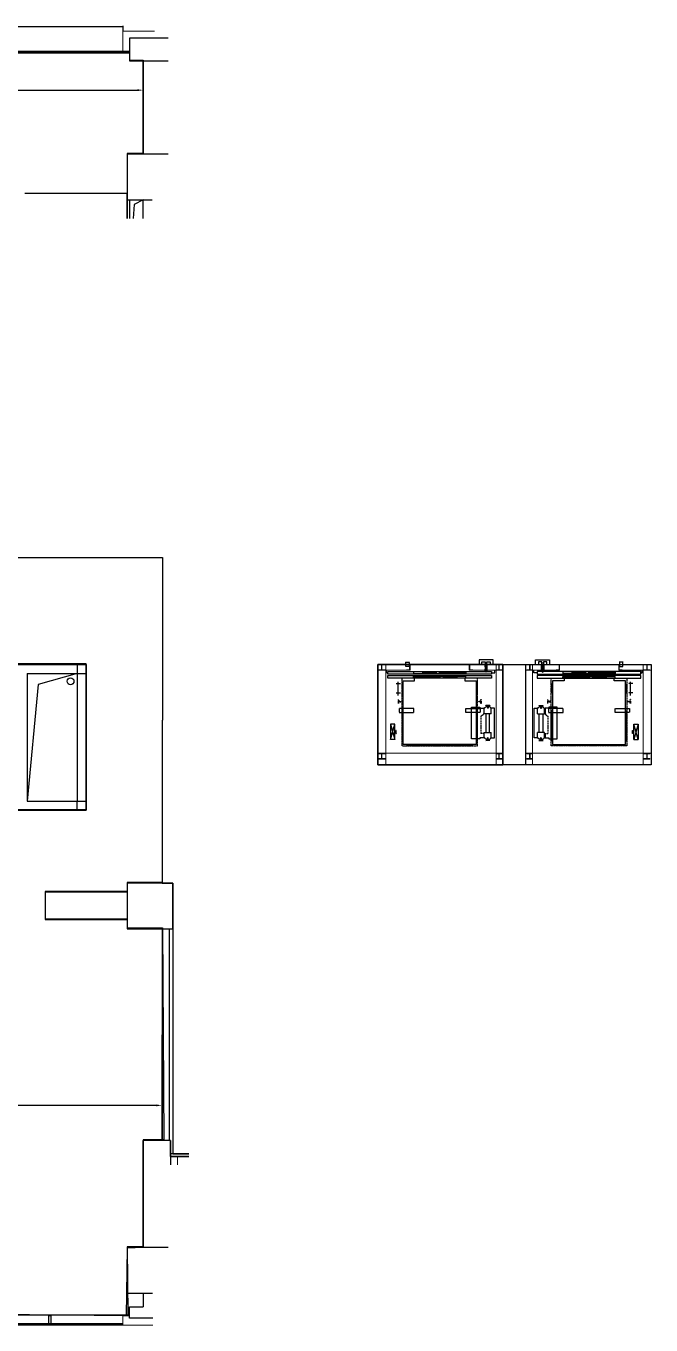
# Model space of a CAD drawing. Header units: millimetres. Extents: x 1342735 to 1378615, y 118976 to 154177.
# Drawn here: x 1364892 to 1378615, y 125660 to 154177 of the extents above; entities that cross this region are included whole.
import ezdxf

# ---------------------------------------------------------------- set-up
doc = ezdxf.new("R2010")
doc.units = ezdxf.units.MM
for name, pattern in [('CENTER2', [1.125, 0.75, -0.125, 0.125, -0.125]), ('DIVIDE', [1.25, 0.5, -0.25, 0, -0.25, 0, -0.25]), ('HIDDEN', [0.375, 0.25, -0.125]), ('PHANTOM', [2.5, 1.25, -0.25, 0.25, -0.25, 0.25, -0.25])]:
    doc.linetypes.add(name, pattern=pattern)
for name, color, linetype in [('Baca', 7, 'Continuous'), ('Divar-esas', 7, 'Continuous'), ('Divar-komek', 7, 'Continuous'), ('Lift', 7, 'Continuous'), ('livnestok', 7, 'Continuous'), ('metal', 7, 'Continuous'), ('OFFICE_BOUNDARY', 3, 'Continuous'), ('Pencere', 7, 'Continuous'), ('plita 2', 7, 'Continuous'), ('Santexnika', 7, 'Continuous'), ('sutun1', 7, 'Continuous'), ('Tavan', 7, 'Continuous')]:
    doc.layers.add(name, color=color, linetype=linetype)
doc.layers.add('Metalkonstruksiya', color=206, linetype='Continuous', lineweight=9)
doc.layers.add('obl. keramogranit', color=138, linetype='Continuous', lineweight=18, true_color=0x005252)
doc.layers.add('sahe2', color=30, linetype='Continuous', lineweight=30, true_color=0xf57a00)

msp = doc.modelspace()

# ---------------------------------------------------------------- linework, layer by layer
at = {"color": 18, "lineweight": -3, "true_color": 0x000000}
for p, q in [((1363715, 153627), (1367165, 153627)), ((1367165, 153627), (1367165, 153427)), ((1367165, 153427), (1367465, 153427)), ((1367465, 153427), (1367465, 151377)), ((1367465, 151377), (1367115, 151377)), ((1367115, 151377), (1367115, 150497)), ((1367115, 150497), (1364865, 150497)), ((1359265, 142527), (1367890, 142507)), ((1367890, 142507), (1367882, 135377)), ((1367115, 135177), (1365315, 135177)), ((1365315, 135177), (1365315, 134577)), ((1367882, 135377), (1367115, 135377)), ((1367115, 135377), (1367115, 135177)), ((1365315, 134577), (1367115, 134577)), ((1367115, 134577), (1367115, 134377)), ((1367115, 134377), (1367888, 134377)), ((1367888, 134377), (1367915, 129727)), ((1367915, 129727), (1367465, 129727)), ((1367465, 129727), (1367465, 127377)), ((1367465, 127377), (1367115, 127377)), ((1367115, 127377), (1367126, 125877)), ((1367126, 125877), (1357815, 125877))]:
    msp.add_line(p, q, dxfattribs=at)
at = {"color": 0, "lineweight": -2, "transparency": 16777216}
for p, q in [((1343990, 152768), (1367340, 152768)), ((1367465, 152828), (1367465, 152705)), ((1367876, 130624), (1367876, 130419)), ((1367751, 130482), (1343490, 130482))]:
    msp.add_line(p, q, dxfattribs=at)
at = {"lineweight": -3}
msp.add_lwpolyline([(1359315, 136977), (1366215, 136977), (1366215, 140177), (1359315, 140177)], close=True, dxfattribs=at)
at = {"color": 134, "lineweight": -3}
msp.add_lwpolyline([(1372615, 140160), (1378615, 140160), (1378615, 137960), (1372615, 137960)], close=True, dxfattribs=at)
at = {"color": 0, "transparency": 16777216}
for points in [[(1367340, 152788), (1367340, 152747), (1367465, 152768)], [(1367751, 130503), (1367751, 130461), (1367876, 130482)]]:
    msp.add_solid(points, dxfattribs=at)
at = {"layer": 'Baca', "linetype": 'ByBlock'}
for p, q in [((1367465, 150360), (1367267, 150256)), ((1367267, 150256), (1367246, 149947))]:
    msp.add_line(p, q, dxfattribs=at)
at = {"layer": 'Baca'}
msp.add_lwpolyline([(1366015, 139960), (1365160, 139724), (1364915, 137160)], dxfattribs=at)
at = {"layer": 'Divar-esas'}
for p, q in [((1364315, 140160), (1366215, 140160)), ((1366215, 140160), (1366215, 136960)), ((1364915, 139960), (1364915, 137160)), ((1364915, 139960), (1366015, 139960)), ((1366015, 139960), (1366015, 137160)), ((1364315, 136960), (1366215, 136960)), ((1364915, 137160), (1366015, 137160))]:
    msp.add_line(p, q, dxfattribs=at)
at = {"layer": 'Divar-komek'}
for p, q in [((1367015, 154160), (1363815, 154160)), ((1367015, 154177), (1367015, 154060)), ((1367890, 129710), (1367890, 134360)), ((1368040, 129710), (1368040, 134360))]:
    msp.add_line(p, q, dxfattribs=at)
at = {"layer": 'Lift'}
for p, q in [((1372808, 139978), (1372808, 140035)), ((1373226, 140208), (1373314, 140208)), ((1374976, 140012), (1374976, 140035)), ((1374977, 140189), (1375012, 140189)), ((1374995, 140160), (1374995, 140035)), ((1375014, 140012), (1375014, 140035)), ((1376216, 140012), (1376216, 140035)), ((1376253, 140189), (1376218, 140189)), ((1376236, 140160), (1376236, 140035)), ((1376254, 140012), (1376254, 140035)), ((1378004, 140208), (1377916, 140208)), ((1378423, 139978), (1378423, 140035)), ((1372835, 139978), (1372808, 139978)), ((1373599, 139996), (1373599, 139964)), ((1373599, 139983), (1373899, 139983)), ((1373599, 139980), (1373899, 139980)), ((1373599, 139978), (1373899, 139978)), ((1373599, 139896), (1373599, 139864)), ((1373599, 139883), (1373899, 139883)), ((1373599, 139880), (1373899, 139880)), ((1373599, 139878), (1373899, 139878)), ((1373899, 139996), (1373899, 139964)), ((1373899, 139896), (1373899, 139864)), ((1374051, 139996), (1374051, 139964)), ((1374351, 139983), (1374051, 139983)), ((1374051, 139980), (1374351, 139980)), ((1374351, 139978), (1374051, 139978)), ((1374051, 139896), (1374051, 139864)), ((1374351, 139883), (1374051, 139883)), ((1374051, 139880), (1374351, 139880)), ((1374351, 139878), (1374051, 139878)), ((1374351, 139996), (1374351, 139964)), ((1374351, 139896), (1374351, 139864)), ((1376879, 139996), (1376879, 139964)), ((1376879, 139983), (1377179, 139983)), ((1377179, 139980), (1376879, 139980)), ((1376879, 139978), (1377179, 139978)), ((1376879, 139896), (1376879, 139864)), ((1376879, 139883), (1377179, 139883)), ((1377179, 139880), (1376879, 139880)), ((1376879, 139878), (1377179, 139878)), ((1377179, 139996), (1377179, 139964)), ((1377179, 139896), (1377179, 139864)), ((1377331, 139996), (1377331, 139964)), ((1377631, 139983), (1377331, 139983)), ((1377631, 139980), (1377331, 139980)), ((1377631, 139978), (1377331, 139978)), ((1377331, 139896), (1377331, 139864)), ((1377631, 139883), (1377331, 139883)), ((1377631, 139880), (1377331, 139880)), ((1377631, 139878), (1377331, 139878)), ((1377631, 139996), (1377631, 139964)), ((1377631, 139896), (1377631, 139864)), ((1378395, 139978), (1378423, 139978)), ((1373175, 139725), (1373144, 139725)), ((1373175, 139541), (1373144, 139541)), ((1373155, 139725), (1373155, 139541)), ((1373160, 139725), (1373160, 139541)), ((1373165, 139725), (1373165, 139541)), ((1374775, 139725), (1374806, 139725)), ((1374775, 139541), (1374806, 139541)), ((1374786, 139725), (1374786, 139541)), ((1374791, 139725), (1374791, 139541)), ((1374796, 139725), (1374796, 139541)), ((1376455, 139725), (1376424, 139725)), ((1376455, 139541), (1376424, 139541)), ((1376435, 139725), (1376435, 139541)), ((1376440, 139725), (1376440, 139541)), ((1376445, 139725), (1376445, 139541)), ((1378055, 139725), (1378086, 139725)), ((1378055, 139541), (1378086, 139541)), ((1378066, 139725), (1378066, 139541)), ((1378071, 139725), (1378071, 139541)), ((1378076, 139725), (1378076, 139541)), ((1373175, 139145), (1373144, 139145)), ((1373155, 139145), (1373155, 138485)), ((1373160, 139145), (1373160, 138485)), ((1373165, 139145), (1373165, 138485)), ((1374775, 139145), (1374806, 139145)), ((1374786, 139145), (1374786, 138485)), ((1374791, 139145), (1374791, 138485)), ((1374796, 139145), (1374796, 138485)), ((1376455, 139145), (1376424, 139145)), ((1376435, 139145), (1376435, 138485)), ((1376440, 139145), (1376440, 138485)), ((1376445, 139145), (1376445, 138485)), ((1378055, 139145), (1378086, 139145)), ((1378066, 139145), (1378066, 138485)), ((1378071, 139145), (1378071, 138485)), ((1378076, 139145), (1378076, 138485)), ((1373175, 138485), (1373144, 138485)), ((1373255, 138405), (1373255, 138375)), ((1373255, 138395), (1374695, 138395)), ((1373255, 138390), (1374695, 138390)), ((1373255, 138385), (1374695, 138385)), ((1374695, 138405), (1374695, 138375)), ((1374775, 138485), (1374806, 138485)), ((1376455, 138485), (1376424, 138485)), ((1376535, 138405), (1376535, 138375)), ((1377975, 138395), (1376535, 138395)), ((1377975, 138390), (1376535, 138390)), ((1377975, 138385), (1376535, 138385)), ((1377975, 138405), (1377975, 138375)), ((1378055, 138485), (1378086, 138485))]:
    msp.add_line(p, q, dxfattribs=at)
at = {"layer": 'Lift', "linetype": 'CENTER2'}
for p, q in [((1375020, 140035), (1374970, 140160)), ((1374970, 140035), (1375020, 140160)), ((1376210, 140035), (1376260, 140160)), ((1376260, 140035), (1376210, 140160)), ((1373017, 139740), (1373112, 139740)), ((1373064, 139477), (1373064, 139780)), ((1378214, 139740), (1378119, 139740)), ((1378166, 139477), (1378166, 139780)), ((1373017, 139540), (1373112, 139540)), ((1378214, 139540), (1378119, 139540))]:
    msp.add_line(p, q, dxfattribs=at)
at = {"layer": 'Lift', "linetype": 'HIDDEN', "ltscale": 10}
for p, q in [((1374976, 140035), (1374976, 140160)), ((1375014, 140035), (1375014, 140160)), ((1376216, 140035), (1376216, 140160)), ((1376254, 140035), (1376254, 140160))]:
    msp.add_line(p, q, dxfattribs=at)
at = {"layer": 'Lift', "linetype": 'Continuous'}
for p, q in [((1373175, 138405), (1373175, 139805)), ((1373175, 139805), (1373425, 139805)), ((1373425, 139805), (1373425, 139860)), ((1377805, 139805), (1377805, 139860)), ((1378055, 139805), (1377805, 139805)), ((1378055, 138405), (1378055, 139805)), ((1374775, 138405), (1373175, 138405)), ((1374775, 138533), (1374775, 138405)), ((1376455, 138533), (1376455, 138405)), ((1376455, 138405), (1378055, 138405))]:
    msp.add_line(p, q, dxfattribs=at)
at = {"layer": 'Lift', "linetype": 'PHANTOM', "ltscale": 0.5}
for p, q in [((1374806, 139217), (1374806, 139860)), ((1376424, 139217), (1376424, 139860))]:
    msp.add_line(p, q, dxfattribs=at)
at = {"layer": 'Lift', "linetype": 'HIDDEN'}
for p, q in [((1374775, 139217), (1374775, 138533)), ((1374806, 138533), (1374806, 139217)), ((1376424, 138533), (1376424, 139217)), ((1376455, 139217), (1376455, 138533))]:
    msp.add_line(p, q, dxfattribs=at)
at = {"layer": 'Lift', "linetype": 'ByBlock'}
for p, q in [((1374968, 139200), (1374941, 139200)), ((1374941, 139200), (1374941, 139108)), ((1374954, 139080), (1374954, 139200)), ((1374968, 139200), (1374968, 139216)), ((1375076, 139260), (1374986, 139260)), ((1374986, 139260), (1374986, 139258)), ((1374988, 139256), (1375024, 139252)), ((1375023, 139223), (1375023, 139204)), ((1375026, 139225), (1375025, 139225)), ((1375035, 139200), (1375027, 139200)), ((1375028, 139248), (1375028, 139227)), ((1375034, 139248), (1375034, 139227)), ((1375037, 139225), (1375036, 139225)), ((1375074, 139256), (1375038, 139252)), ((1375039, 139223), (1375039, 139204)), ((1375076, 139260), (1375076, 139258)), ((1375108, 139080), (1375108, 139200)), ((1376122, 139080), (1376122, 139200)), ((1376154, 139260), (1376244, 139260)), ((1376154, 139260), (1376154, 139258)), ((1376156, 139256), (1376192, 139252)), ((1376191, 139223), (1376191, 139204)), ((1376193, 139225), (1376194, 139225)), ((1376195, 139200), (1376203, 139200)), ((1376196, 139248), (1376196, 139227)), ((1376202, 139248), (1376202, 139227)), ((1376204, 139225), (1376205, 139225)), ((1376242, 139256), (1376206, 139252)), ((1376207, 139223), (1376207, 139204)), ((1376244, 139260), (1376244, 139258)), ((1376263, 139200), (1376263, 139216)), ((1376263, 139200), (1376289, 139200)), ((1376276, 139080), (1376276, 139200)), ((1376289, 139200), (1376289, 139108)), ((1375108, 139080), (1374954, 139080)), ((1374991, 139080), (1374991, 138670)), ((1375071, 138670), (1375071, 139080)), ((1376122, 139080), (1376276, 139080)), ((1376159, 138670), (1376159, 139080)), ((1376239, 139080), (1376239, 138670)), ((1374941, 138648), (1374941, 138550)), ((1374954, 138670), (1375108, 138670)), ((1374954, 138550), (1374954, 138670)), ((1375108, 138550), (1375108, 138670)), ((1376276, 138670), (1376122, 138670)), ((1376122, 138550), (1376122, 138670)), ((1376276, 138550), (1376276, 138670)), ((1376289, 138648), (1376289, 138550)), ((1374968, 138550), (1374941, 138550)), ((1374968, 138550), (1374968, 138535)), ((1374986, 138490), (1374986, 138493)), ((1375076, 138490), (1374986, 138490)), ((1374988, 138495), (1375024, 138498)), ((1375023, 138528), (1375023, 138546)), ((1375026, 138526), (1375025, 138526)), ((1375035, 138550), (1375027, 138550)), ((1375028, 138502), (1375028, 138524)), ((1375034, 138502), (1375034, 138524)), ((1375037, 138526), (1375036, 138526)), ((1375074, 138495), (1375038, 138498)), ((1375039, 138528), (1375039, 138546)), ((1375076, 138490), (1375076, 138493)), ((1376154, 138490), (1376154, 138493)), ((1376154, 138490), (1376244, 138490)), ((1376156, 138495), (1376192, 138498)), ((1376191, 138528), (1376191, 138546)), ((1376193, 138526), (1376194, 138526)), ((1376195, 138550), (1376203, 138550)), ((1376196, 138502), (1376196, 138524)), ((1376202, 138502), (1376202, 138524)), ((1376204, 138526), (1376205, 138526)), ((1376242, 138495), (1376206, 138498)), ((1376207, 138528), (1376207, 138546)), ((1376244, 138490), (1376244, 138493)), ((1376263, 138550), (1376289, 138550)), ((1376263, 138550), (1376263, 138535))]:
    msp.add_line(p, q, dxfattribs=at)
at = {"layer": 'Lift', "linetype": 'HIDDEN', "ltscale": 100}
for p, q in [((1374881, 139029), (1374881, 138648)), ((1376349, 139029), (1376349, 138648)), ((1374941, 138648), (1374881, 138648)), ((1376289, 138648), (1376349, 138648))]:
    msp.add_line(p, q, dxfattribs=at)
at = {"layer": 'Lift', "extrusion": (0, 0, -1), "const_width": 13.1}
msp.add_lwpolyline([(-1373226, 140208), (-1373314, 140208)], dxfattribs=at)
at = {"layer": 'Lift', "extrusion": (0, 0, -1)}
for points in [[(-1373305, 140201), (-1373305, 140115), (-1373305, 140115), (-1373235, 140115), (-1373235, 140208)], [(-1374902, 140160), (-1374902, 140221), (-1374977, 140221), (-1374977, 140160)], [(-1375012, 140160), (-1375012, 140221), (-1375087, 140221), (-1375087, 140160)], [(-1375115, 139978), (-1375188, 139978), (-1375188, 140035)]]:
    msp.add_lwpolyline(points, dxfattribs=at)
at = {"layer": 'Lift', "ltscale": 2, "extrusion": (0, 0, -1)}
msp.add_lwpolyline([(-1375148, 140160), (-1375148, 140260), (-1374841, 140260), (-1374841, 140160)], dxfattribs=at)
at = {"layer": 'Lift', "linetype": 'Continuous', "extrusion": (0, 0, -1)}
for points in [[(-1375020, 140160), (-1375020, 140160), (-1374970, 140160), (-1374970, 140035), (-1375020, 140035), (-1375020, 140160)], [(-1375115, 140005), (-1375115, 139950), (-1372835, 139950), (-1372835, 140005), (-1375115, 140005)], [(-1375115, 139920), (-1375115, 139860), (-1372835, 139860), (-1372835, 139920), (-1375115, 139920)], [(-1374525, 139860), (-1374525, 139805), (-1374775, 139805), (-1374775, 139217)], [(-1372993, 138510), (-1372993, 138850), (-1372897, 138850), (-1372993, 138510), (-1372897, 138510), (-1372993, 138850), (-1372897, 138850), (-1372897, 138510)]]:
    msp.add_lwpolyline(points, dxfattribs=at)
at = {"layer": 'Lift'}
for points in [[(1376115, 139978), (1376042, 139978), (1376042, 140035)], [(1376218, 140160), (1376218, 140221), (1376143, 140221), (1376143, 140160)], [(1376328, 140160), (1376328, 140221), (1376253, 140221), (1376253, 140160)], [(1377925, 140201), (1377925, 140115), (1377925, 140115), (1377995, 140115), (1377995, 140208)]]:
    msp.add_lwpolyline(points, dxfattribs=at)
at = {"layer": 'Lift', "ltscale": 2}
msp.add_lwpolyline([(1376082, 140160), (1376082, 140260), (1376389, 140260), (1376389, 140160)], dxfattribs=at)
at = {"layer": 'Lift', "linetype": 'Continuous'}
for points in [[(1376210, 140160), (1376210, 140160), (1376260, 140160), (1376260, 140035), (1376210, 140035), (1376210, 140160)], [(1376115, 140005), (1376115, 139950), (1378395, 139950), (1378395, 140005), (1376115, 140005)], [(1376115, 139920), (1376115, 139860), (1378395, 139860), (1378395, 139920), (1376115, 139920)], [(1376705, 139860), (1376705, 139805), (1376455, 139805), (1376455, 139217)], [(1378237, 138510), (1378237, 138850), (1378334, 138850), (1378237, 138510), (1378334, 138510), (1378237, 138850), (1378334, 138850), (1378334, 138510)]]:
    msp.add_lwpolyline(points, dxfattribs=at)
at = {"layer": 'Lift', "const_width": 13.1}
msp.add_lwpolyline([(1378004, 140208), (1377916, 140208)], dxfattribs=at)
at = {"layer": 'Lift', "linetype": 'PHANTOM', "ltscale": 0.5, "extrusion": (0, 0, -1)}
msp.add_lwpolyline([(-1373144, 139860), (-1373144, 138375), (-1374806, 138375), (-1374806, 138533)], dxfattribs=at)
at = {"layer": 'Lift', "linetype": 'Continuous', "extrusion": (0, 0, -1)}
for points in [[(-1373400, 139964), (-1373973, 139964), (-1373973, 139996), (-1373400, 139996)], [(-1373400, 139896), (-1373973, 139896), (-1373973, 139864), (-1373400, 139864)], [(-1374550, 139964), (-1373978, 139964), (-1373978, 139996), (-1374550, 139996)], [(-1374550, 139896), (-1373978, 139896), (-1373978, 139864), (-1374550, 139864)]]:
    msp.add_lwpolyline(points, close=True, dxfattribs=at)
at = {"layer": 'Lift', "linetype": 'PHANTOM', "ltscale": 0.5}
msp.add_lwpolyline([(1378086, 139860), (1378086, 138375), (1376424, 138375), (1376424, 138533)], dxfattribs=at)
at = {"layer": 'Lift', "linetype": 'Continuous'}
for points in [[(1376680, 139964), (1377253, 139964), (1377253, 139996), (1376680, 139996)], [(1376680, 139896), (1377253, 139896), (1377253, 139864), (1376680, 139864)], [(1377830, 139964), (1377258, 139964), (1377258, 139996), (1377830, 139996)], [(1377830, 139896), (1377258, 139896), (1377258, 139864), (1377830, 139864)]]:
    msp.add_lwpolyline(points, close=True, dxfattribs=at)
at = {"layer": 'Lift', "linetype": 'DIVIDE', "extrusion": (0, 0, -1)}
for points in [[(-1373125, 139357), (-1373124, 139358), (-1373092, 139358, 0.355675), (-1373088, 139355), (-1373078, 139355, 0.393341), (-1373074, 139359), (-1373071, 139392, -0.393341), (-1373068, 139395), (-1373063, 139395), (-1373063, 139306), (-1373068, 139306, -0.393341), (-1373071, 139309), (-1373074, 139342, 0.393341), (-1373078, 139346), (-1373088, 139346, 0.355675), (-1373092, 139342), (-1373124, 139342), (-1373125, 139343)], [(-1374825, 139357), (-1374826, 139358), (-1374859, 139358, -0.355675), (-1374863, 139355), (-1374873, 139355, -0.393341), (-1374877, 139359), (-1374879, 139392, 0.393341), (-1374882, 139395), (-1374887, 139395), (-1374887, 139306), (-1374882, 139306, 0.393341), (-1374879, 139309), (-1374877, 139342, -0.393341), (-1374873, 139346), (-1374863, 139346, -0.355675), (-1374859, 139342), (-1374826, 139342), (-1374825, 139343)]]:
    msp.add_lwpolyline(points, format="xyb", close=True, dxfattribs=at)
at = {"layer": 'Lift', "linetype": 'HIDDEN', "extrusion": (0, 0, -1)}
for points in [[(-1373084, 139109), (-1373404, 139109), (-1373404, 139192), (-1373084, 139192)], [(-1374546, 139192), (-1374866, 139192), (-1374866, 139109), (-1374546, 139109)]]:
    msp.add_lwpolyline(points, close=True, dxfattribs=at)
at = {"layer": 'Lift', "linetype": 'ByBlock', "extrusion": (0, 0, -1)}
msp.add_lwpolyline([(-1374941, 138550), (-1374855, 138550), (-1374855, 138530), (-1374675, 138530), (-1374675, 139220), (-1374855, 139220), (-1374855, 139200), (-1374941, 139200)], dxfattribs=at)
msp.add_lwpolyline([(-1375034, 138513, -0.106881), (-1375095, 138535), (-1375095, 138550), (-1375181, 138550), (-1375181, 139200), (-1375095, 139200), (-1375095, 139216, -0.106881), (-1375034, 139238)], format="xyb", dxfattribs=at)
at = {"layer": 'Lift', "linetype": 'ByBlock'}
msp.add_lwpolyline([(1376196, 138513, -0.106881), (1376136, 138535), (1376136, 138550), (1376049, 138550), (1376049, 139200), (1376136, 139200), (1376136, 139216, -0.106881), (1376196, 139238)], format="xyb", dxfattribs=at)
msp.add_lwpolyline([(1376289, 138550), (1376375, 138550), (1376375, 138530), (1376555, 138530), (1376555, 139220), (1376375, 139220), (1376375, 139200), (1376289, 139200)], dxfattribs=at)
at = {"layer": 'Lift', "linetype": 'DIVIDE'}
for points in [[(1376405, 139357), (1376404, 139358), (1376372, 139358, -0.355675), (1376368, 139355), (1376358, 139355, -0.393341), (1376354, 139359), (1376351, 139392, 0.393341), (1376348, 139395), (1376343, 139395), (1376343, 139306), (1376348, 139306, 0.393341), (1376351, 139309), (1376354, 139342, -0.393341), (1376358, 139346), (1376368, 139346, -0.355675), (1376372, 139342), (1376404, 139342), (1376405, 139343)], [(1378105, 139357), (1378106, 139358), (1378139, 139358, 0.355675), (1378143, 139355), (1378153, 139355, 0.393341), (1378157, 139359), (1378159, 139392, -0.393341), (1378162, 139395), (1378167, 139395), (1378167, 139306), (1378162, 139306, -0.393341), (1378159, 139309), (1378157, 139342, 0.393341), (1378153, 139346), (1378143, 139346, 0.355675), (1378139, 139342), (1378106, 139342), (1378105, 139343)]]:
    msp.add_lwpolyline(points, format="xyb", close=True, dxfattribs=at)
at = {"layer": 'Lift', "linetype": 'HIDDEN'}
for points in [[(1376684, 139192), (1376364, 139192), (1376364, 139109), (1376684, 139109)], [(1378146, 139109), (1377826, 139109), (1377826, 139192), (1378146, 139192)]]:
    msp.add_lwpolyline(points, close=True, dxfattribs=at)
at = {"layer": 'Lift', "linetype": 'Continuous', "extrusion": (0, 0, -1)}
msp.add_lwpolyline([(-1373017, 138650), (-1373017, 138711, -0.414214), (-1373015, 138713, -0.414214), (-1373013, 138711), (-1373013, 138650, -0.414214), (-1373015, 138647, -0.414214), (-1373017, 138650, -0.414214), (-1373020, 138647, -0.414214), (-1373022, 138650), (-1373022, 138711, -0.414214), (-1373020, 138713, -0.414214), (-1373017, 138711)], format="xyb", dxfattribs=at)
at = {"layer": 'Lift', "linetype": 'Continuous'}
msp.add_lwpolyline([(1378213, 138650), (1378213, 138711, -0.414214), (1378215, 138713, -0.414214), (1378217, 138711), (1378217, 138650, -0.414214), (1378215, 138647, -0.414214), (1378213, 138650, -0.414214), (1378211, 138647, -0.414214), (1378209, 138650), (1378209, 138711, -0.414214), (1378211, 138713, -0.414214), (1378213, 138711)], format="xyb", dxfattribs=at)
at = {"layer": 'Lift', "linetype": 'Continuous', "extrusion": (0, 0, -1)}
for centre in [(-1373064, 139740), (-1373064, 139540)]:
    msp.add_circle(centre, 3, dxfattribs=at)
at = {"layer": 'Lift', "linetype": 'Continuous'}
for centre in [(1378166, 139740), (1378166, 139540)]:
    msp.add_circle(centre, 3, dxfattribs=at)
at = {"layer": 'Lift', "linetype": 'HIDDEN', "ltscale": 10, "extrusion": (0, 0, -1)}
msp.add_arc((-1374995, 140012), 19, 0, 180, dxfattribs=at)
at = {"layer": 'Lift', "linetype": 'HIDDEN', "ltscale": 10}
msp.add_arc((1376235, 140012), 19, 0, 180, dxfattribs=at)
at = {"layer": 'Lift', "extrusion": (0, 0, -1)}
msp.add_arc((-1374995, 140012), 19, 180, 0, dxfattribs=at)
at = {"layer": 'Lift'}
msp.add_arc((1376235, 140012), 19, 180, 0, dxfattribs=at)
at = {"layer": 'Lift', "linetype": 'ByBlock', "extrusion": (0, 0, -1)}
for centre, radius, start, end in [((-1375048, 139087), 152, 58.2349, 82.6375), ((-1374988, 139258), 2, -83.991, 0), ((-1375025, 139223), 2, 0, 90), ((-1375027, 139204), 4, -90, 0), ((-1375024, 139248), 4, 90, 180), ((-1375024, 139248), 4, 90, 180), ((-1375026, 139227), 2, 180, -90), ((-1375038, 139248), 4, 0, 90), ((-1375038, 139248), 4, 0, 90), ((-1375036, 139227), 2, -90, 0), ((-1375035, 139204), 4, 180, -90), ((-1375037, 139223), 2, 90, 180), ((-1375074, 139258), 2, 180, -96.009), ((-1374868, 139101), 73.4, 174.3556, -100.2437), ((-1375048, 138664), 152, -82.6375, -58.2349), ((-1374988, 138493), 2, 0, 83.991), ((-1375027, 138546), 4, 0, 90), ((-1375025, 138528), 2, -90, 0), ((-1375024, 138502), 4, 180, -90), ((-1375024, 138502), 4, 180, -90), ((-1375026, 138524), 2, 90, 180), ((-1375036, 138524), 2, 0, 90), ((-1375038, 138502), 4, -90, 0), ((-1375038, 138502), 4, -90, 0), ((-1375035, 138546), 4, 90, 180), ((-1375037, 138528), 2, 180, -90), ((-1375074, 138493), 2, 96.009, 180)]:
    msp.add_arc(centre, radius, start, end, dxfattribs=at)
at = {"layer": 'Lift', "linetype": 'ByBlock'}
for centre, radius, start, end in [((1376156, 139258), 2, 180, -96.009), ((1376193, 139223), 2, 90, 180), ((1376195, 139204), 4, 180, -90), ((1376192, 139248), 4, 0, 90), ((1376192, 139248), 4, 0, 90), ((1376194, 139227), 2, -90, 0), ((1376206, 139248), 4, 90, 180), ((1376206, 139248), 4, 90, 180), ((1376183, 139087), 152, 58.2349, 82.6375), ((1376204, 139227), 2, 180, -90), ((1376203, 139204), 4, -90, 0), ((1376205, 139223), 2, 0, 90), ((1376242, 139258), 2, -83.991, 0), ((1376362, 139101), 73.4, 174.3556, -100.2437), ((1376156, 138493), 2, 96.009, 180), ((1376195, 138546), 4, 90, 180), ((1376193, 138528), 2, 180, -90), ((1376192, 138502), 4, -90, 0), ((1376192, 138502), 4, -90, 0), ((1376194, 138524), 2, 0, 90), ((1376183, 138664), 152, -82.6375, -58.2349), ((1376204, 138524), 2, 90, 180), ((1376206, 138502), 4, 180, -90), ((1376206, 138502), 4, 180, -90), ((1376203, 138546), 4, 0, 90), ((1376205, 138528), 2, -90, 0), ((1376242, 138493), 2, 0, 83.991)]:
    msp.add_arc(centre, radius, start, end, dxfattribs=at)
at = {"layer": 'livnestok', "linetype": 'ByBlock'}
msp.add_circle((1365870, 139792), 75, dxfattribs=at)
at = {"layer": 'metal'}
msp.add_line((1365415, 125660), (1365415, 125690), dxfattribs=at)
msp.add_lwpolyline([(1365445, 125690), (1365445, 125860), (1365385, 125860), (1365385, 125690)], close=True, dxfattribs=at)
at = {"layer": 'Metalkonstruksiya', "extrusion": (0, 0, -1)}
for points in [[(-1372615, 140160), (-1372790, 140160), (-1372790, 137960), (-1372615, 137960)], [(-1372790, 140150), (-1372790, 140160), (-1372640, 140160), (-1372640, 140150), (-1372698, 140150), (-1372698, 140045), (-1372640, 140045), (-1372640, 140035), (-1372790, 140035), (-1372790, 140045), (-1372708, 140045), (-1372708, 140150)], [(-1373250, 140045), (-1373315, 140045), (-1373315, 140150), (-1373250, 140150), (-1373250, 140160), (-1373325, 140160), (-1373325, 140035), (-1373250, 140035)], [(-1375365, 140035), (-1374625, 140035), (-1374625, 140160), (-1375365, 140160)], [(-1374700, 140045), (-1374635, 140045), (-1374635, 140150), (-1374700, 140150), (-1374700, 140160), (-1374625, 140160), (-1374625, 140035), (-1374700, 140035)], [(-1375215, 140160), (-1375365, 140160), (-1375365, 137960), (-1375215, 137960)], [(-1375215, 140150), (-1375215, 140160), (-1375340, 140160), (-1375340, 140150), (-1375283, 140150), (-1375283, 140045), (-1375340, 140045), (-1375340, 140035), (-1375215, 140035), (-1375215, 140045), (-1375273, 140045), (-1375273, 140150)], [(-1375365, 138210), (-1372615, 138210), (-1372615, 137960), (-1375365, 137960)], [(-1372790, 138200), (-1372790, 138210), (-1372640, 138210), (-1372640, 138200), (-1372698, 138200), (-1372698, 138095), (-1372640, 138095), (-1372640, 138085), (-1372790, 138085), (-1372790, 138095), (-1372708, 138095), (-1372708, 138200)], [(-1375215, 138200), (-1375215, 138210), (-1375340, 138210), (-1375340, 138200), (-1375283, 138200), (-1375283, 138095), (-1375340, 138095), (-1375340, 138085), (-1375215, 138085), (-1375215, 138095), (-1375273, 138095), (-1375273, 138200)]]:
    msp.add_lwpolyline(points, close=True, dxfattribs=at)
msp.add_lwpolyline([(-1373210, 140160), (-1372615, 140160), (-1372615, 140035), (-1373325, 140035), (-1373325, 140160), (-1373210, 140160)], dxfattribs=at)
at = {"layer": 'Metalkonstruksiya'}
for points in [[(1375865, 140035), (1376605, 140035), (1376605, 140160), (1375865, 140160)], [(1376015, 140160), (1375865, 140160), (1375865, 137960), (1376015, 137960)], [(1376015, 140150), (1376015, 140160), (1375890, 140160), (1375890, 140150), (1375948, 140150), (1375948, 140045), (1375890, 140045), (1375890, 140035), (1376015, 140035), (1376015, 140045), (1375958, 140045), (1375958, 140150)], [(1376530, 140045), (1376595, 140045), (1376595, 140150), (1376530, 140150), (1376530, 140160), (1376605, 140160), (1376605, 140035), (1376530, 140035)], [(1377980, 140045), (1377915, 140045), (1377915, 140150), (1377980, 140150), (1377980, 140160), (1377905, 140160), (1377905, 140035), (1377980, 140035)], [(1378615, 140160), (1378440, 140160), (1378440, 137960), (1378615, 137960)], [(1378440, 140150), (1378440, 140160), (1378590, 140160), (1378590, 140150), (1378533, 140150), (1378533, 140045), (1378590, 140045), (1378590, 140035), (1378440, 140035), (1378440, 140045), (1378523, 140045), (1378523, 140150)], [(1375865, 138210), (1378615, 138210), (1378615, 137960), (1375865, 137960)], [(1376015, 138200), (1376015, 138210), (1375890, 138210), (1375890, 138200), (1375948, 138200), (1375948, 138095), (1375890, 138095), (1375890, 138085), (1376015, 138085), (1376015, 138095), (1375958, 138095), (1375958, 138200)], [(1378440, 138200), (1378440, 138210), (1378590, 138210), (1378590, 138200), (1378533, 138200), (1378533, 138095), (1378590, 138095), (1378590, 138085), (1378440, 138085), (1378440, 138095), (1378523, 138095), (1378523, 138200)]]:
    msp.add_lwpolyline(points, close=True, dxfattribs=at)
msp.add_lwpolyline([(1378020, 140160), (1378615, 140160), (1378615, 140035), (1377905, 140035), (1377905, 140160), (1378020, 140160)], dxfattribs=at)
at = {"layer": 'obl. keramogranit'}
for p, q in [((1367715, 154060), (1367015, 154060)), ((1367015, 153610), (1367015, 154060)), ((1367165, 153610), (1367015, 153610)), ((1368215, 129177), (1368215, 129360)), ((1367015, 125660), (1367015, 125860)), ((1367015, 125860), (1367165, 125860)), ((1367015, 125660), (1367677, 125660))]:
    msp.add_line(p, q, dxfattribs=at)
at = {"layer": 'OFFICE_BOUNDARY'}
for points in [[(1363715, 153627), (1367165, 153627), (1367165, 153427), (1367465, 153427), (1367465, 151377), (1367115, 151377), (1367115, 150497), (1367115, 150497), (1364865, 150497)], [(1359265, 142527), (1367890, 142507), (1367882, 135377), (1367115, 135377), (1367115, 135177), (1365315, 135177), (1365315, 134577), (1367115, 134577), (1367115, 134377), (1367888, 134377), (1367915, 129727), (1367465, 129727), (1367465, 127377), (1367115, 127377), (1367126, 125877), (1357815, 125877)]]:
    msp.add_lwpolyline(points, dxfattribs=at)
at = {"layer": 'Pencere'}
for p, q in [((1367165, 153580), (1363715, 153580)), ((1367015, 153610), (1363815, 153610)), ((1368467, 129420), (1368065, 129420)), ((1368467, 129360), (1368065, 129360)), ((1367015, 125690), (1360215, 125690)), ((1367015, 125660), (1360215, 125660))]:
    msp.add_line(p, q, dxfattribs=at)
at = {"layer": 'plita 2'}
msp.add_line((1367165, 150360), (1367165, 149947), dxfattribs=at)
for points in [[(1372615, 137960), (1375365, 137960), (1375365, 140160), (1372615, 140160)], [(1378615, 137960), (1375865, 137960), (1375865, 140160), (1378615, 140160)]]:
    msp.add_lwpolyline(points, close=True, dxfattribs=at)
at = {"layer": 'sahe2'}
for p, q in [((1368065, 129710), (1367685, 129710)), ((1368065, 129360), (1368065, 129710)), ((1368065, 129360), (1368467, 129360)), ((1368467, 129360), (1368065, 129360))]:
    msp.add_line(p, q, dxfattribs=at)
at = {"layer": 'Santexnika'}
msp.add_lwpolyline([(1372615, 140160), (1375365, 140160), (1375365, 137960), (1372615, 137960)], close=True, dxfattribs=at)
at = {"layer": 'sutun1'}
for p, q in [((1368015, 153910), (1367165, 153910)), ((1367165, 153910), (1367165, 153410)), ((1367165, 153410), (1368015, 153410)), ((1367465, 151360), (1367465, 153410)), ((1368015, 151360), (1367115, 151360)), ((1367115, 151360), (1367115, 150360)), ((1367115, 150360), (1367665, 150360)), ((1367465, 149947), (1367465, 150360)), ((1367115, 135160), (1365315, 135160)), ((1367115, 135160), (1365315, 135160)), ((1367115, 134560), (1365315, 134560)), ((1367115, 134560), (1365315, 134560)), ((1367465, 127360), (1367465, 129710)), ((1368065, 129710), (1367465, 129710)), ((1368065, 129710), (1368065, 129177)), ((1368015, 127360), (1367115, 127360)), ((1367115, 127360), (1367115, 126360)), ((1367115, 126360), (1367673, 126360)), ((1367465, 126360), (1367465, 126060)), ((1367165, 125810), (1367165, 126060)), ((1367165, 126060), (1367465, 126060)), ((1367676, 125810), (1367165, 125810))]:
    msp.add_line(p, q, dxfattribs=at)
at = {"layer": 'sutun1', "color": 134}
for p, q in [((1367115, 150497), (1364865, 150497)), ((1367115, 149947), (1367115, 150497)), ((1364865, 142510), (1367890, 142507)), ((1367890, 142507), (1367882, 135360)), ((1367890, 142507), (1367890, 142507)), ((1367890, 142507), (1367890, 142507)), ((1367890, 142507), (1367890, 142507)), ((1367890, 142507), (1367890, 142507)), ((1367890, 142507), (1367890, 142507)), ((1367890, 142507), (1367890, 142507)), ((1367890, 142507), (1367890, 142507)), ((1367890, 142507), (1367890, 142507)), ((1367890, 142507), (1367890, 142507)), ((1367890, 142507), (1367890, 142507)), ((1367882, 135360), (1367882, 135360)), ((1367882, 135360), (1367882, 135360)), ((1367882, 135360), (1367882, 135360)), ((1367882, 135360), (1367882, 135360)), ((1367882, 135360), (1367882, 135360)), ((1367882, 135360), (1367882, 135360)), ((1367882, 135360), (1367882, 135360)), ((1367882, 135360), (1367882, 135360)), ((1367882, 135360), (1368115, 135360)), ((1368115, 135360), (1368115, 129420)), ((1368115, 129420), (1368467, 129420))]:
    msp.add_line(p, q, dxfattribs=at)
at = {"layer": 'sutun1', "color": 22}
for p, q in [((1359661, 142510), (1367890, 142510)), ((1367890, 142510), (1367882, 135360)), ((1367890, 142510), (1367890, 142510)), ((1367890, 142510), (1367890, 142510)), ((1366215, 140160), (1359615, 140160)), ((1366215, 136960), (1366215, 140160)), ((1359615, 136960), (1366215, 136960)), ((1367882, 135360), (1367115, 135360)), ((1367115, 135360), (1367115, 135160)), ((1367115, 135160), (1365315, 135160)), ((1365315, 135160), (1365315, 134560)), ((1365315, 134560), (1367115, 134560)), ((1367115, 134560), (1367115, 134360)), ((1367115, 134360), (1367881, 134359)), ((1367881, 134359), (1367875, 129710)), ((1367875, 129710), (1367465, 129710)), ((1367465, 129710), (1367465, 127360)), ((1367115, 127350), (1367090, 125860)), ((1367465, 127360), (1367115, 127350)), ((1367090, 125860), (1360115, 125935))]:
    msp.add_line(p, q, dxfattribs=at)
at = {"layer": 'sutun1'}
for points in [[(1366015, 139960), (1366215, 139960), (1366215, 140160), (1366015, 140160)], [(1366015, 137160), (1366215, 137160), (1366215, 136960), (1366015, 136960)], [(1367115, 134360), (1368115, 134360), (1368115, 135360), (1367115, 135360)]]:
    msp.add_lwpolyline(points, close=True, dxfattribs=at)
msp.add_lwpolyline([(1365315, 135160), (1365315, 134560)], dxfattribs=at)
at = {"layer": 'Tavan', "linetype": 'ByBlock'}
msp.add_line((1367115, 150360), (1367115, 149947), dxfattribs=at)

doc.saveas('drawing.dxf')
